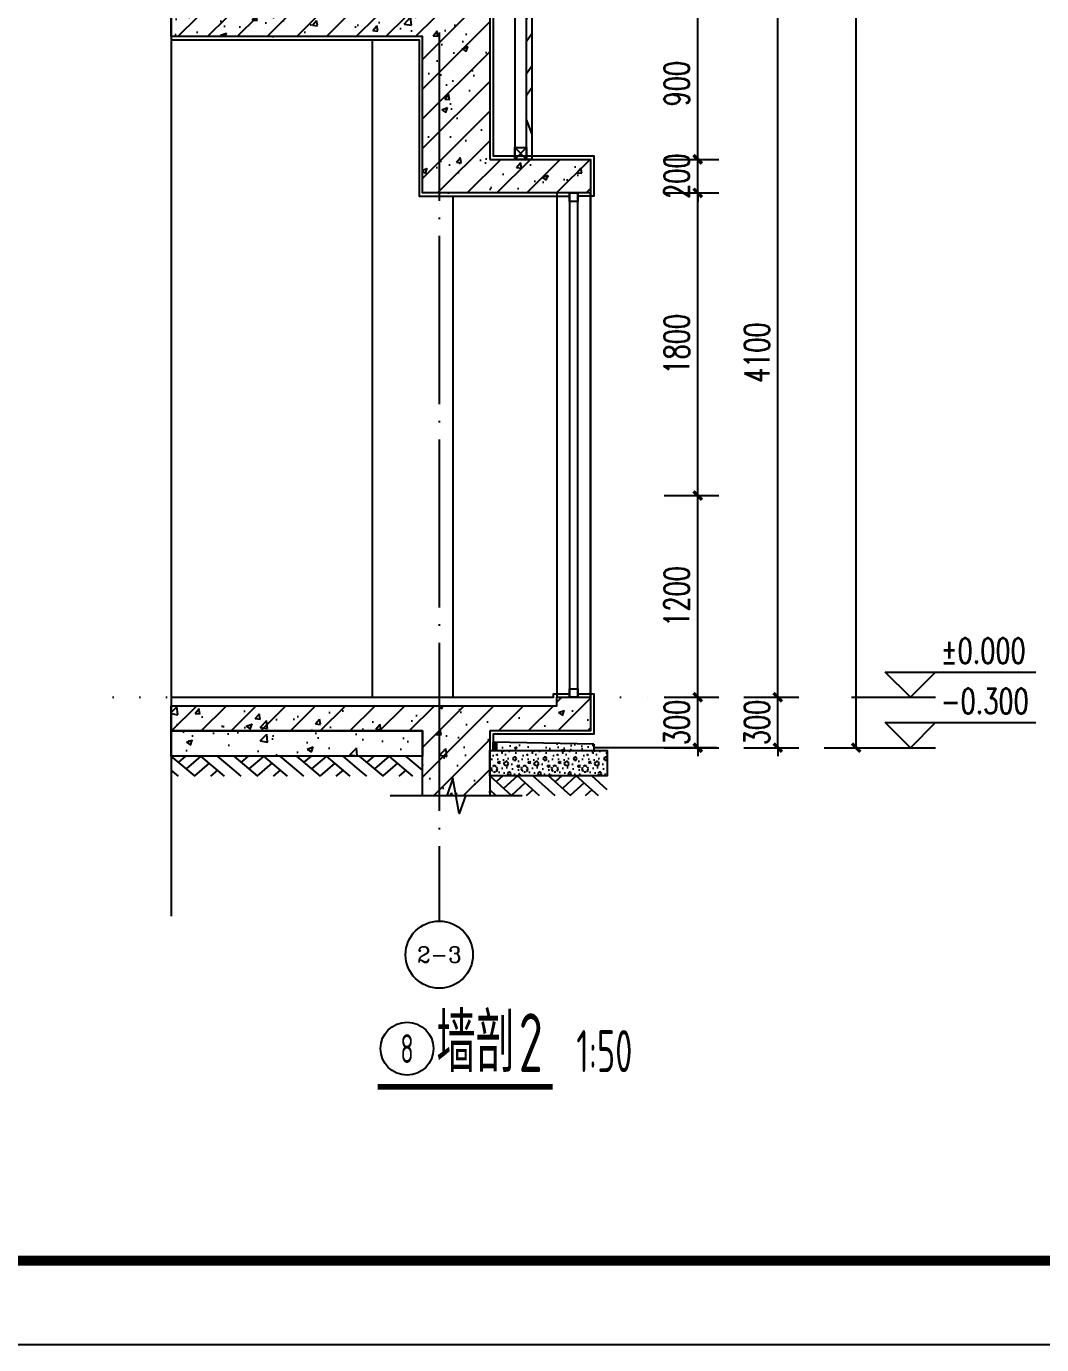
# Model space of a CAD drawing. Header units: millimetres. Extents: x -1048436 to -185795, y -983427 to 400387.
# Drawn here: x -593186 to -587146, y -739765 to -731923 of the extents above; entities that cross this region are included whole.
import ezdxf
from ezdxf.enums import TextEntityAlignment as Align

# ---------------------------------------------------------------- set-up
doc = ezdxf.new("R2010")
doc.units = ezdxf.units.MM
doc.header["$LTSCALE"] = 500
for name, pattern in [('A-FP_05$0$pln_L5$0$Col_L4$0$PHANTOM', [63.5, 31.75, -6.35, 6.35, -6.35, 6.35, -6.35]), ('DOT2', [3.175, 0, -3.175]), ('DOTE', [2.42, 2, -0.2, 0.02, -0.2])]:
    doc.linetypes.add(name, pattern=pattern)
for name, color, linetype in [('C-SHET-TTLB', 11, 'Continuous'), ('PUB_DIM', 3, 'Continuous'), ('PUB_TEXT', 7, 'Continuous'), ('建-填充', 9, 'Continuous'), ('建-墙', 254, 'Continuous'), ('建-墙-完成面', 95, 'Continuous'), ('建-墙-混凝土墙', 6, 'Continuous'), ('建-幕墙', 140, 'Continuous'), ('建-文字', 4, 'Continuous'), ('建-楼层线', 1, 'DOT2'), ('建-洁具', 55, 'Continuous'), ('建-窗', 135, 'Continuous'), ('建-符号', 13, 'Continuous'), ('建-轴线', 16, 'DOTE'), ('户型$0$建-填充', 9, 'Continuous')]:
    doc.layers.add(name, color=color, linetype=linetype)
doc.styles.add('_TCH_AXIS', font='COMPLEX', dxfattribs={"bigfont": 'GBCBIG'})
doc.styles.add('_TCH_DIM', font='SIMPLEX', dxfattribs={"bigfont": 'GBCBIG'})
doc.styles.add('_TCH_DIM_T3', font='SIMPLEX', dxfattribs={"width": 0.705882, "bigfont": 'GBCBIG'})
doc.styles.add('ECADI', font='hzs.shx', dxfattribs={"width": 0.7, "bigfont": 'hztxt.shx'})
doc.styles.add('XD2008', font='xd-hzs.shx', dxfattribs={"width": 0.7, "bigfont": 'xd-hztxt.shx'})
doc.dimstyles.new('_TCH_ARCH&&50', dxfattribs={"dimtxt": 148.75, "dimasz": 50, "dimexe": 125, "dimexo": 150, "dimgap": 50, "dimtad": 1, "dimdec": 0, "dimzin": 0, "dimdsep": 46, "dimtxsty": '_TCH_DIM_T3', "dimblk": 'ARCHTICK', "dimcen": 0.09, "dimclrt": 7, "dimazin": 2, "dimtfac": 1, "dimtdec": 0, "dimtix": 1, "dimtmove": 2, "dimatfit": 3, "dimldrblk": 'ARCHTICK', "dimfxl": 1, "dimtolj": 1, "dimtzin": 0, "dimarcsym": 0})

# ---------------------------------------------------------------- blocks, each defined once
blk = doc.blocks.new('集团图框A1')
at = {"layer": 'C-SHET-TTLB'}
blk.add_lwpolyline([(1090.85, -100.53), (1090.85, -694.53), (249.85, -694.53), (249.85, -100.53)], close=True, dxfattribs=at)
at = {"layer": 'C-SHET-TTLB', "const_width": 1.2}
blk.add_lwpolyline([(268.25, -110.53), (1080.85, -110.53), (1080.85, -684.53), (268.25, -684.53)], close=True, dxfattribs=at)
at = {"color": 2, "style": 'ECADI', "width": 0.7}
for tag, p in [('序号1', (1009.72, -381.88)), ('记要1', (1037.92, -381.9)), ('日期1', (1073.26, -381.71)), ('序号2', (1009.72, -387.77)), ('日期2', (1073.26, -387.6)), ('记要2', (1037.92, -387.79)), ('序号3', (1009.72, -393.63)), ('记要3', (1037.92, -393.65)), ('日期3', (1073.26, -393.46)), ('序号4', (1009.72, -399.51)), ('记要4', (1037.92, -399.53)), ('日期4', (1073.26, -399.35)), ('合作设计单位', (1042.53, -542.75)), ('审定人', (1041.84, -561.74)), ('审核人', (1041.84, -571.23)), ('设计总负责人', (1041.84, -580.99)), ('专业负责人', (1041.84, -591.72)), ('校对人', (1041.84, -601.96)), ('设计人', (1041.84, -611.83)), ('建设单位上', (1044.38, -619.93)), ('建设单位中', (1044.38, -623.89)), ('建设单位下', (1044.38, -627.74)), ('项目名称上', (1044.35, -632.3)), ('项目名称中', (1044.35, -636.38)), ('项目名称下', (1044.35, -640.33)), ('子项', (1043.59, -646.93)), ('图名上', (1044.47, -653.59)), ('图名中', (1044.47, -657.5)), ('图名下', (1044.47, -661.62)), ('工程编号', (1027.1, -667.58)), ('阶段', (1063.92, -667.61)), ('比例', (1025.96, -674.19)), ('专业', (1063.72, -673.97)), ('日期', (1026.1, -680.73)), ('图别、图号', (1066.05, -680.84))]:
    blk.add_attdef(tag, text='', height=3.5, dxfattribs=at).set_placement(p, align=Align.MIDDLE)
blk = doc.blocks.new('A1')
blk.add_blockref('集团图框A1', (-609654.51, -640037.88))
blk = doc.blocks.new('_ArchTick')
at = {"color": 0, "linetype": 'ByBlock', "const_width": 0.4}
blk.add_lwpolyline([(-0.5, -0.5), (0.5, 0.5)], dxfattribs=at)
blk = doc.blocks.new('*D173')
at = {"layer": 'Defpoints', "color": 0, "transparency": 16777216}
for p in [(-588590.7, -725613.6), (-588249.7, -725613.6), (-588590.7, -736213.6)]:
    blk.add_point(p, dxfattribs=at)
at = {"layer": 'PUB_DIM', "color": 0, "lineweight": -2, "transparency": 16777216}
for p, q in [((-588440.7, -725613.6), (-588124.7, -725613.6)), ((-588249.7, -736213.6), (-588249.7, -725613.6)), ((-588440.7, -736213.6), (-588124.7, -736213.6))]:
    blk.add_line(p, q, dxfattribs=at)
at = {"layer": 'PUB_DIM', "color": 0, "lineweight": -2, "transparency": 16777216, "xscale": 50, "yscale": 50, "zscale": 50}
for p, rotation in [((-588249.7, -725613.6), 90), ((-588249.7, -736213.6), 270)]:
    blk.add_blockref('_ArchTick', p, dxfattribs=dict(at, rotation=rotation))
at = {"layer": 'PUB_DIM', "color": 7, "transparency": 16777216, "insert": (-588374, -730913.6), "char_height": 148.75, "attachment_point": 5, "rotation": 90, "style": '_TCH_DIM_T3'}
blk.add_mtext('\\A1;10600', dxfattribs=at)
blk = doc.blocks.new('*D176')
at = {"layer": 'Defpoints', "color": 0, "transparency": 16777216}
for p in [(-589067.1, -731813.6), (-588715.7, -731813.6), (-589067.1, -735913.6)]:
    blk.add_point(p, dxfattribs=at)
at = {"layer": 'PUB_DIM', "color": 0, "lineweight": -2, "transparency": 16777216}
for p, q in [((-588917.1, -731813.6), (-588590.7, -731813.6)), ((-588715.7, -735913.6), (-588715.7, -731813.6)), ((-588917.1, -735913.6), (-588590.7, -735913.6))]:
    blk.add_line(p, q, dxfattribs=at)
at = {"layer": 'PUB_DIM', "color": 0, "lineweight": -2, "transparency": 16777216, "xscale": 50, "yscale": 50, "zscale": 50}
for p, rotation in [((-588715.7, -731813.6), 90), ((-588715.7, -735913.6), 270)]:
    blk.add_blockref('_ArchTick', p, dxfattribs=dict(at, rotation=rotation))
at = {"layer": 'PUB_DIM', "color": 7, "transparency": 16777216, "insert": (-588840, -733863.6), "char_height": 148.75, "attachment_point": 5, "rotation": 90, "style": '_TCH_DIM_T3'}
blk.add_mtext('\\A1;4100', dxfattribs=at)
blk = doc.blocks.new('*D177')
at = {"layer": 'Defpoints', "color": 0, "transparency": 16777216}
for p in [(-589067.1, -735913.6), (-588715.7, -735913.6), (-589067.1, -736213.6)]:
    blk.add_point(p, dxfattribs=at)
at = {"layer": 'PUB_DIM', "color": 0, "lineweight": -2, "transparency": 16777216}
for p, q in [((-588715.7, -735913.6), (-588715.7, -735863.6)), ((-588917.1, -735913.6), (-588590.7, -735913.6)), ((-588715.7, -736213.6), (-588715.7, -735913.6)), ((-588917.1, -736213.6), (-588590.7, -736213.6)), ((-588715.7, -736213.6), (-588715.7, -736263.6))]:
    blk.add_line(p, q, dxfattribs=at)
at = {"layer": 'PUB_DIM', "color": 0, "lineweight": -2, "transparency": 16777216, "xscale": 50, "yscale": 50, "zscale": 50}
for p, rotation in [((-588715.7, -735913.6), 270), ((-588715.7, -736213.6), 90)]:
    blk.add_blockref('_ArchTick', p, dxfattribs=dict(at, rotation=rotation))
at = {"layer": 'PUB_DIM', "color": 7, "transparency": 16777216, "insert": (-588840, -736063.6), "char_height": 148.75, "attachment_point": 5, "rotation": 90, "style": '_TCH_DIM_T3'}
blk.add_mtext('\\A1;300', dxfattribs=at)
blk = doc.blocks.new('*D185')
at = {"layer": 'Defpoints', "color": 0, "transparency": 16777216}
for p in [(-589542.3, -731813.6), (-589192.1, -731813.6), (-589542.3, -732713.6)]:
    blk.add_point(p, dxfattribs=at)
at = {"layer": 'PUB_DIM', "color": 0, "lineweight": -2, "transparency": 16777216}
for p, q in [((-589392.3, -731813.6), (-589067.1, -731813.6)), ((-589192.1, -732713.6), (-589192.1, -731813.6)), ((-589392.3, -732713.6), (-589067.1, -732713.6))]:
    blk.add_line(p, q, dxfattribs=at)
at = {"layer": 'PUB_DIM', "color": 0, "lineweight": -2, "transparency": 16777216, "xscale": 50, "yscale": 50, "zscale": 50}
for p, rotation in [((-589192.1, -731813.6), 90), ((-589192.1, -732713.6), 270)]:
    blk.add_blockref('_ArchTick', p, dxfattribs=dict(at, rotation=rotation))
at = {"layer": 'PUB_DIM', "color": 7, "transparency": 16777216, "insert": (-589316.5, -732263.6), "char_height": 148.75, "attachment_point": 5, "rotation": 90, "style": '_TCH_DIM_T3'}
blk.add_mtext('\\A1;900', dxfattribs=at)
blk = doc.blocks.new('*D186')
at = {"layer": 'Defpoints', "color": 0, "transparency": 16777216}
for p in [(-589542.3, -732713.6), (-589192.1, -732713.6), (-589542.3, -732913.6)]:
    blk.add_point(p, dxfattribs=at)
at = {"layer": 'PUB_DIM', "color": 0, "lineweight": -2, "transparency": 16777216}
for p, q in [((-589192.1, -732713.6), (-589192.1, -732663.6)), ((-589392.3, -732713.6), (-589067.1, -732713.6)), ((-589192.1, -732913.6), (-589192.1, -732713.6)), ((-589392.3, -732913.6), (-589067.1, -732913.6)), ((-589192.1, -732913.6), (-589192.1, -732963.6))]:
    blk.add_line(p, q, dxfattribs=at)
at = {"layer": 'PUB_DIM', "color": 0, "lineweight": -2, "transparency": 16777216, "xscale": 50, "yscale": 50, "zscale": 50}
for p, rotation in [((-589192.1, -732713.6), 270), ((-589192.1, -732913.6), 90)]:
    blk.add_blockref('_ArchTick', p, dxfattribs=dict(at, rotation=rotation))
at = {"layer": 'PUB_DIM', "color": 7, "transparency": 16777216, "insert": (-589316.5, -732813.6), "char_height": 148.75, "attachment_point": 5, "rotation": 90, "style": '_TCH_DIM_T3'}
blk.add_mtext('\\A1;200', dxfattribs=at)
blk = doc.blocks.new('*D187')
at = {"layer": 'Defpoints', "color": 0, "transparency": 16777216}
for p in [(-589542.3, -732913.6), (-589192.1, -732913.6), (-589542.3, -734713.6)]:
    blk.add_point(p, dxfattribs=at)
at = {"layer": 'PUB_DIM', "color": 0, "lineweight": -2, "transparency": 16777216}
for p, q in [((-589392.3, -732913.6), (-589067.1, -732913.6)), ((-589192.1, -734713.6), (-589192.1, -732913.6)), ((-589392.3, -734713.6), (-589067.1, -734713.6))]:
    blk.add_line(p, q, dxfattribs=at)
at = {"layer": 'PUB_DIM', "color": 0, "lineweight": -2, "transparency": 16777216, "xscale": 50, "yscale": 50, "zscale": 50}
for p, rotation in [((-589192.1, -732913.6), 90), ((-589192.1, -734713.6), 270)]:
    blk.add_blockref('_ArchTick', p, dxfattribs=dict(at, rotation=rotation))
at = {"layer": 'PUB_DIM', "color": 7, "transparency": 16777216, "insert": (-589316.5, -733813.6), "char_height": 148.75, "attachment_point": 5, "rotation": 90, "style": '_TCH_DIM_T3'}
blk.add_mtext('\\A1;1800', dxfattribs=at)
blk = doc.blocks.new('*D188')
at = {"layer": 'Defpoints', "color": 0, "transparency": 16777216}
for p in [(-589542.3, -734713.6), (-589192.1, -734713.6), (-589542.3, -735913.6)]:
    blk.add_point(p, dxfattribs=at)
at = {"layer": 'PUB_DIM', "color": 0, "lineweight": -2, "transparency": 16777216}
for p, q in [((-589392.3, -734713.6), (-589067.1, -734713.6)), ((-589192.1, -735913.6), (-589192.1, -734713.6)), ((-589392.3, -735913.6), (-589067.1, -735913.6))]:
    blk.add_line(p, q, dxfattribs=at)
at = {"layer": 'PUB_DIM', "color": 0, "lineweight": -2, "transparency": 16777216, "xscale": 50, "yscale": 50, "zscale": 50}
for p, rotation in [((-589192.1, -734713.6), 90), ((-589192.1, -735913.6), 270)]:
    blk.add_blockref('_ArchTick', p, dxfattribs=dict(at, rotation=rotation))
at = {"layer": 'PUB_DIM', "color": 7, "transparency": 16777216, "insert": (-589316.5, -735313.6), "char_height": 148.75, "attachment_point": 5, "rotation": 90, "style": '_TCH_DIM_T3'}
blk.add_mtext('\\A1;1200', dxfattribs=at)
blk = doc.blocks.new('*D189')
at = {"layer": 'Defpoints', "color": 0, "transparency": 16777216}
for p in [(-589542.3, -735913.6), (-589192.1, -735913.6), (-589542.3, -736213.6)]:
    blk.add_point(p, dxfattribs=at)
at = {"layer": 'PUB_DIM', "color": 0, "lineweight": -2, "transparency": 16777216}
for p, q in [((-589192.1, -735913.6), (-589192.1, -735863.6)), ((-589392.3, -735913.6), (-589067.1, -735913.6)), ((-589192.1, -736213.6), (-589192.1, -735913.6)), ((-589392.3, -736213.6), (-589067.1, -736213.6)), ((-589192.1, -736213.6), (-589192.1, -736263.6))]:
    blk.add_line(p, q, dxfattribs=at)
at = {"layer": 'PUB_DIM', "color": 0, "lineweight": -2, "transparency": 16777216, "xscale": 50, "yscale": 50, "zscale": 50}
for p, rotation in [((-589192.1, -735913.6), 270), ((-589192.1, -736213.6), 90)]:
    blk.add_blockref('_ArchTick', p, dxfattribs=dict(at, rotation=rotation))
at = {"layer": 'PUB_DIM', "color": 7, "transparency": 16777216, "insert": (-589316.5, -736063.6), "char_height": 148.75, "attachment_point": 5, "rotation": 90, "style": '_TCH_DIM_T3'}
blk.add_mtext('\\A1;300', dxfattribs=at)
blk = doc.blocks.new('$LinePat$素土夯实')
at = {"color": 0}
for p, q in [((0, -210), (210, 0)), ((120, -300), (420, 0)), ((420, 0), (608, -188)), ((495, -300), (795, 0)), ((615, 0), (705, -90)), ((315, -105), (502, -293)), ((210, -210), (300, -300)), ((705, -300), (795, -210))]:
    blk.add_line(p, q, dxfattribs=at)

msp = doc.modelspace()

# ---------------------------------------------------------------- hatches: boundary and pattern name
h = msp.add_hatch()
h.set_pattern_fill('混凝土', color=256, scale=50)
h.set_pattern_definition([(50, (32562.15, 8999.18), (358.63009, -31.37607), [37.5, -412.5]), (355, (32562.15, 8999.2), (-69.37567, 376.09607), [30, -330]), (100.4514, (32592.03, 8996.57), (289.25469, 344.71977), [31.8701, -350.57106]), (46.1842, (32562.15, 9099.2), (533.62052, -82.7595), [56.25, -618.75]), (96.6356, (32606.6, 9092.3), (467.33135, 487.05894), [47.80514, -525.8565]), (351.1842, (32562.15, 9099.2), (467.33097, 487.0593), [45, -495]), (21, (32612.15, 9074.18), (298.45353, -201.309445), [37.5, -412.5]), (326, (32612.15, 9074.2), (121.65767, 362.57502), [30, -330]), (71.4514, (32637.02, 9057.4), (420.11131, 161.26525), [31.8701, -350.57106]), (37.5, (32562.15, 8999.18), (6.079928, 166.446927), [0, -326, 0, -335, 0, -331.25]), (7.5, (32562.15, 8999.18), (131.53477, 197.205856), [0, -191, 0, -318.5, 0, -126.25]), (327.5, (32450.65, 8999.18), (266.911218, -11.277436), [0, -125, 0, -390, 0, -517.5]), (317.5, (32400.65, 8999.18), (291.593085, 50.05249), [0, -162.5, 0, -259, 0, -367.5])])
h.paths.add_polyline_path([(-592324.1, -736113.6), (-590829.9, -736113.6), (-590829.9, -736263.6), (-592324.1, -736263.6)])
at = {"layer": '建-填充', "linetype": 'A-FP_05$0$pln_L5$0$Col_L4$0$PHANTOM'}
h = msp.add_hatch(dxfattribs=at)
h.set_pattern_fill('木纹01', color=256, scale=200, angle=-97.24753)
h.set_pattern_definition([(262.75247, (-80.7, -5045.9), (692.6834, -894.5332), [40, -760]), (262.75247, (69.3, -4500.5), (692.6834, -894.5332), [80, -720]), (262.75247, (43.35, -5021.4), (692.6834, -894.5332), [40, -760]), (262.75247, (183.3, -4555.3), (692.6834, -894.5332), [40, -760]), (262.75247, (162.4, -5036.5), (692.6834, -894.5332), [40, -760]), (262.75247, (257.6, -4605.1), (692.6834, -894.5332), [40, -760]), (262.75247, (241.75, -5046.6), (692.6834, -894.5332), [40, -760]), (262.75247, (376.6, -4620.2), (692.6834, -894.5332), [40, -440, 40, -280]), (262.75247, (456, -4630.3), (692.6834, -894.5332), [80, -400, 40, -280]), (262.75247, (580.1, -4605.8), (692.6834, -894.5332), [40, -120, 40, -320, 40, -240]), (262.75247, (664.5, -4576.2), (692.6834, -894.5332), [40, -160, 80, -520]), (262.75247, (638.55, -5097.1), (692.6834, -894.5332), [40, -760]), (262.75247, (743.8, -4586.3), (692.6834, -894.5332), [40, -200, 40, -520]), (307.752474, (0, -4411.04), (793.60832, -100.9249), [113.1368, -1018.23405]), (307.752474, (-85.8, -5085.6), (793.60832, -100.9249), [226.27416, -905.0967]), (307.752474, (311, -5136.1), (793.60832, -100.9249), [56.568, -1074.80285]), (307.752474, (476.16, -4471.6), (793.60832, -100.9249), [169.7056, -961.66525]), (307.752474, (390.4, -5146.17), (793.60832, -100.9249), [282.8427, -848.5281]), (307.752474, (509.4, -5161.3), (793.60832, -100.9249), [169.7056, -961.66525]), (217.752474, (608.97, -5012.7), (-100.9249, -793.60832), [56.568, -1074.80285]), (217.752474, (9.4, -4654.2), (-100.9249, -793.60832), [113.1368, -1018.23405]), (217.752474, (321.8, -4734.2), (-100.9249, -793.60832), [113.1368, -1018.23405]), (217.752474, (132.8, -4952.1), (-100.9249, -793.60832), [113.1368, -1018.23405]), (217.752474, (455.3, -4952.8), (-100.9249, -793.60832), [113.1368, -1018.23405]), (217.752474, (529.6, -5002.6), (-100.9249, -793.60832), [169.7056, -961.66525]), (217.752474, (78.67, -4743.6), (-100.9249, -793.60832), [169.7056, -961.66525]), (217.752474, (103.2, -4867.7), (-100.9249, -793.60832), [169.7056, -961.66525]), (217.752474, (396.1, -4784), (-100.9249, -793.60832), [169.7056, -961.66525]), (217.752474, (425.7, -4868.4), (-100.9249, -793.60832), [169.7056, -961.66525]), (289.317525, (153.68, -4470.9), (-100.92491, -793.60832), [89.4427, -1699.41166]), (289.317525, (38.3, -5061.07), (-100.92491, -793.60832), [357.7709, -1431.0835]), (289.317525, (157.34, -5076.2), (-100.92491, -793.60832), [357.7709, -1431.0835]), (289.317525, (236.7, -5086.3), (-100.92491, -793.60832), [357.7712, -536, 178.888, -716.19518]), (289.317525, (345.65, -5180.8), (-100.92491, -793.60832), [89.4427, -1699.41166]), (289.317525, (714.25, -4501.88), (-100.92491, -793.60832), [89.4427, -1699.41166]), (289.317525, (633.5, -5136.76), (-100.92491, -793.60832), [178.88544, -1609.96894]), (236.187423, (-55.5, -4847.53), (-100.92491, -793.60832), [178.88544, -1609.96894]), (236.187423, (178.2, -4595), (-100.92491, -793.60832), [178.88544, -1609.96894]), (236.187423, (59.18, -4579.86), (-100.92491, -793.60832), [89.4427, -1699.40894]), (236.187423, (252.53, -4644.77), (-100.92491, -793.60832), [268.32816, -1520.5262]), (236.187423, (232.35, -4803.5), (-100.92491, -793.60832), [178.88544, -1609.96894]), (236.187423, (261.93, -4887.9), (-100.92491, -793.60832), [178.88544, -1609.96894]), (236.187423, (371.57, -4659.9), (-100.92491, -793.60832), [89.4427, -1699.40894]), (236.187423, (445.9, -4709.7), (-100.92491, -793.60832), [89.4427, -1699.40894]), (236.187423, (564.24, -5047.3), (-100.92491, -793.60832), [89.4427, -1699.40894]), (236.187423, (291.52, -4972.3), (-100.92491, -793.60832), [89.4427, -1699.40894]), (236.187423, (575.02, -4645.46), (-100.92491, -793.60832), [268.32816, -1520.5262]), (236.187423, (659.43, -4615.87), (-100.92491, -793.60832), [178.88544, -1609.96894]), (236.187423, (365.84, -5022.08), (-100.92491, -793.60832), [89.44, -804.96, 89.44, -805.01438]), (236.187423, (554.84, -4804.18), (-100.92491, -793.60832), [178.88544, -1609.96894]), (236.187423, (629.15, -4853.95), (-100.92491, -793.60832), [178.88544, -1609.96894]), (236.187423, (738.8, -4625.96), (-100.92491, -793.60832), [178.88544, -1609.96894]), (236.187423, (708.5, -4864.05), (-100.92491, -793.60832), [178.88544, -1609.96894])])
h.paths.add_polyline_path([(-590209.9, -730813.6), (-590179.9, -730813.6), (-590179.9, -732713.6), (-590209.9, -732713.6)])
at = {"layer": '建-填充'}
h = msp.add_hatch(dxfattribs=at)
h.set_pattern_fill('钢筋混凝土', color=256, scale=50, style=0)
h.set_pattern_definition([(45, (201140.93, -149275.7), (-88.388348, 88.388348), []), (50, (201140.93, -149275.7), (358.63009, -31.37607), [37.5, -412.5]), (355, (201140.93, -149275.7), (-69.37567, 376.09607), [30, -330]), (100.4514, (201170.8, -149278.3), (289.25469, 344.71977), [31.8701, -350.57106]), (46.1842, (201140.93, -149175.7), (533.62052, -82.7595), [56.25, -618.75]), (96.6356, (201185.4, -149182.6), (467.33135, 487.05894), [47.80514, -525.8565]), (351.1842, (201140.93, -149175.7), (467.33097, 487.0593), [45, -495]), (21, (201190.93, -149200.7), (298.45353, -201.309445), [37.5, -412.5]), (326, (201190.93, -149200.7), (121.65767, 362.57502), [30, -330]), (71.4514, (201215.8, -149217.47), (420.11131, 161.26525), [31.8701, -350.57106]), (37.5, (201140.93, -149275.7), (6.079928, 166.446927), [0, -326, 0, -335, 0, -331.25]), (7.5, (201140.93, -149275.7), (131.53477, 197.205856), [0, -191, 0, -318.5, 0, -126.25]), (327.5, (201029.43, -149275.7), (266.911218, -11.277436), [0, -125, 0, -390, 0, -517.5]), (317.5, (200979.43, -149275.7), (291.593085, 50.05249), [0, -162.5, 0, -259, 0, -367.5])])
h.paths.add_polyline_path([(-590429.9, -732713.6), (-589829.9, -732713.6), (-589829.9, -732913.6), (-590829.9, -732913.6), (-590829.9, -731983.6), (-592324.1, -731983.6), (-592324.1, -731863.6), (-590829.9, -731863.6), (-590429.9, -731863.6)])
h = msp.add_hatch(dxfattribs=at)
h.set_pattern_fill('钢筋混凝土', color=256, scale=50, style=0)
h.set_pattern_definition([(45, (-285633.49, 658812.63), (-88.388348, 88.388348), []), (50, (-285633.5, 658812.63), (358.63009, -31.37607), [37.5, -412.5]), (355, (-285633.5, 658812.63), (-69.37567, 376.09607), [30, -330]), (100.4514, (-285603.6, 658810), (289.25469, 344.71977), [31.870095, -350.57106]), (46.1842, (-285633.5, 658912.63), (533.62052, -82.75951), [56.25, -618.75]), (96.6356, (-285589, 658905.73), (467.33135, 487.05894), [47.80514, -525.8565]), (351.1842, (-285633.5, 658912.63), (467.33097, 487.0593), [45, -495]), (21, (-285583.5, 658887.63), (298.453526, -201.309445), [37.5, -412.5]), (326, (-285583.5, 658887.63), (121.65767, 362.57502), [30, -330]), (71.4514, (-285558.62, 658870.85), (420.111314, 161.26525), [31.870095, -350.57106]), (37.5, (-285633.49, 658812.63), (6.079928, 166.446927), [0, -326, 0, -335, 0, -331.25]), (7.5, (-285633.49, 658812.63), (131.534769, 197.205856), [0, -191, 0, -318.5, 0, -126.25]), (327.5, (-285744.99, 658812.63), (266.911218, -11.277436), [0, -125, 0, -390, 0, -517.5]), (317.5, (-285795, 658812.63), (291.593085, 50.05249), [0, -162.5, 0, -259, 0, -367.5])])
h.paths.add_polyline_path([(-590429.9, -736113.6), (-590429.9, -736500.7), (-590829.9, -736500.7), (-590829.9, -736113.6), (-592324.1, -736113.6), (-592324.1, -735963.6), (-590029.9, -735963.6), (-590029.9, -735913.6), (-589829.9, -735913.6), (-589829.9, -736113.6)])
h = msp.add_hatch(dxfattribs=at)
h.set_pattern_fill('加气混凝土', color=256, scale=15)
h.set_pattern_definition([(0, (-483200.25, -1079645.69), (90, 180), [0, -180]), (0, (-483305.55, -1079669.99), (90, 180), [0, -180]), (0, (-483247.05, -1079671.79), (90, 180), [0, -180]), (0, (-483183.15, -1079618.69), (90, 180), [0, -180]), (0, (-483257.85, -1079680.79), (90, 180), [0, -180]), (0, (-483165.15, -1079505.29), (90, 180), [0, -180]), (0, (-483220.05, -1079519.69), (90, 180), [0, -180]), (0, (-483191.25, -1079542.19), (90, 180), [0, -180]), (0, (-483337.95, -1079545.79), (90, 180), [0, -180]), (0, (-483249.75, -1079553.89), (90, 180), [0, -180]), (0, (-483283.95, -1079599.79), (90, 180), [0, -180]), (0, (-483282.15, -1079667.29), (90, 180), [0, -180]), (0, (-483214.65, -1079674.49), (90, 180), [0, -180]), (0, (-483165.15, -1079595.29), (90, 180), [0, -180]), (0, (-483333.45, -1079623.19), (90, 180), [0, -180]), (0, (-483318.15, -1079592.59), (90, 180), [0, -180]), (0, (-483247.95, -1079605.19), (90, 180), [0, -180]), (0, (-483273.15, -1079631.29), (90, 180), [0, -180]), (0, (-483287.55, -1079571.89), (90, 180), [0, -180]), (0, (-483265.05, -1079504.39), (90, 180), [0, -180]), (0, (-483326.25, -1079660.99), (90, 180), [0, -180]), (0, (-483227.25, -1079541.29), (90, 180), [0, -180]), (0, (-483310.95, -1079538.59), (90, 180), [0, -180]), (0, (-483325.35, -1079515.19), (90, 180), [0, -180]), (130.601294, (-483176.204, -1079561.647), (-449.99999503, 540.00000236), [7.90247, -3311.1333]), (18.434949, (-483189.06, -1079558.22), (449.9999983, 179.9999987), [8.13157, -1130.28837]), (90, (-483189.06, -1079565.93), (90, 180), [7.714285, -352.285695]), (161.565051, (-483181.347, -1079568.505), (-450.0000023, 179.9999866), [8.13157, -1130.28837]), (53.130102, (-483181.347, -1079568.505), (90, 180), [8.57143, -891.42855]), (135, (-483174.49, -1079660.22), (-90.000011, 179.999988), [7.2731, -501.84378]), (45, (-483184.775, -1079660.22), (89.999999, 179.999999), [7.2731, -501.84378]), (135, (-483179.63, -1079665.36), (-90.000011, 179.999988), [7.2731, -501.84378]), (45, (-483179.63, -1079665.36), (89.999999, 179.999999), [7.2731, -501.84378]), (116.56505, (-483261.06, -1079539.36), (-1.6e-05, 359.99999), [9.58315, -191.66295]), (180, (-483265.35, -1079530.79), (-90, 180), [10.285715, -169.714275]), (63.43495, (-483279.92, -1079539.36), (8e-07, 360), [9.58315, -191.66295]), (116.56505, (-483275.63, -1079547.93), (-1.6e-05, 359.99999), [9.58315, -191.66295]), (0, (-483275.63, -1079547.93), (90, 180), [10.285715, -169.714275]), (63.43495, (-483265.35, -1079547.93), (8e-07, 360), [9.58315, -191.66295]), (107.102728, (-483193.347, -1079600.219), (-269.99998968, 900.00000145), [11.6584, -4884.87075]), (143.972626, (-483196.775, -1079589.076), (-1709.9999783, 1259.99999857), [11.6584, -2436.606]), (180, (-483206.2, -1079582.22), (-90, 180), [11.14286, -168.85713]), (36.0273733, (-483226.775, -1079589.076), (1709.99998736, 1259.9999864), [11.6584, -2436.606]), (71.565051, (-483230.204, -1079599.362), (270.0000014, 899.9999985), [10.842095, -1127.57784]), (107.102728, (-483226.7753, -1079610.5046), (-269.99998968, 900.00000145), [11.6584, -4884.87075]), (143.972626, (-483217.347, -1079617.362), (-1709.9999783, 1259.99999857), [11.6584, -2436.606]), (0, (-483217.35, -1079617.36), (90, 180), [11.14286, -168.85713]), (36.0273733, (-483206.204, -1079617.362), (1709.99998736, 1259.9999864), [11.6584, -2436.606]), (71.565051, (-483196.775, -1079610.505), (270.0000014, 899.9999985), [10.842095, -1127.57784]), (150.255118, (-483191.632, -1079516.219), (-270.0000006, 179.9999978), [6.91051, -1444.29588]), (90, (-483197.63, -1079519.65), (90, 180), [6.85714, -353.142825]), (29.744881, (-483197.632, -1079519.647), (270.0000002, 179.9999992), [6.91051, -1444.29588]), (116.56505, (-483233.63, -1079643.93), (-1.6e-05, 359.99999), [9.58315, -191.66295]), (168.690067, (-483237.918, -1079635.362), (-810.0000006, 179.9999955), [8.74118, -1826.90565]), (41.185925, (-483253.347, -1079639.647), (2249.99998637, 1979.99998269), [9.11155, -3817.7406]), (90, (-483253.35, -1079648.22), (90, 180), [8.57143, -351.42855]), (138.814074, (-483246.49, -1079654.219), (-2249.99996, 1980.00001261), [9.11155, -3817.7406]), (16.6992442, (-483246.49, -1079654.219), (2969.99997765, 899.99999057), [8.948835, -3749.56125]), (60.945396, (-483237.918, -1079651.647), (89.99999976, 179.9999984), [8.82483, -3697.60185]), (109.983106, (-483309.061, -1079568.5046), (-450.0000017, 1259.99999667), [10.0326, -4203.65925]), (155.556045, (-483312.4896, -1079559.076), (-1170.00000446, 539.99998878), [10.3569, -4339.53945]), (24.4439547, (-483331.347, -1079559.076), (1170.00000058, 539.9999974), [10.3569, -4339.53945]), (70.0168934, (-483334.775, -1079568.5046), (450.00000136, 1259.99999687), [10.0326, -4203.65925]), (109.983106, (-483331.347, -1079577.933), (-450.0000017, 1259.99999667), [10.0326, -4203.65925]), (160.016893, (-483321.918, -1079581.362), (-450.00000026, 179.9999918), [10.0326, -2096.81325]), (19.9831065, (-483321.918, -1079581.362), (449.9999975, 179.9999997), [10.0326, -2096.81325]), (70.0168934, (-483312.49, -1079577.933), (450.00000136, 1259.99999687), [10.0326, -4203.65925]), (122.005383, (-483242.204, -1079584.79), (-90.0000121, 179.9999908), [8.08627, -1690.0302]), (18.434949, (-483254.204, -1079580.505), (449.9999983, 179.9999987), [8.13157, -1130.28837]), (90, (-483254.2, -1079588.22), (90, 180), [7.714285, -352.285695]), (161.565051, (-483246.49, -1079590.79), (-450.0000023, 179.9999866), [8.13157, -1130.28837]), (54.4623222, (-483246.49, -1079590.79), (629.9999991, 899.99999865), [7.37342, -3089.46345]), (116.56505, (-483294.49, -1079628.5), (-1.6e-05, 359.99999), [9.58315, -191.66295]), (180, (-483298.78, -1079619.93), (-90, 180), [9.42857, -170.57142]), (59.0362434, (-483313.347, -1079628.505), (90.0000003, 179.9999991), [9.99592, -2089.1466]), (120.963756, (-483308.204, -1079637.076), (-90.0000123, 179.99999173), [9.99592, -2089.1466]), (0, (-483308.2, -1079637.08), (90, 180), [9.42857, -170.57142]), (63.43495, (-483298.78, -1079637.08), (8e-07, 360), [9.58315, -191.66295])])
h.paths.add_polyline_path([(-589729.9, -736380.8), (-589729.9, -736230.8), (-589829.9, -736230.8), (-590429.9, -736230.8), (-590429.9, -736380.8)])
at = {"layer": '户型$0$建-填充'}
h = msp.add_hatch(dxfattribs=at)
h.set_pattern_fill('混凝土', color=256, scale=20)
h.set_pattern_definition([(50, (-448959.77, -1079864.2), (143.452037, -12.550427), [15, -165]), (355, (-448959.77, -1079864.2), (-27.750267, 150.438427), [12, -132]), (100.4514, (-448947.82, -1079865.25), (115.701876, 137.88791), [12.74804, -140.22842]), (46.1842, (-448959.77, -1079824.2), (213.44821, -33.1038), [22.5, -247.5]), (96.6356, (-448941.98, -1079826.96), (186.93254, 194.82357), [19.12206, -210.3426]), (351.1842, (-448959.77, -1079824.2), (186.93239, 194.82372), [18, -198]), (21, (-448939.77, -1079834.2), (119.38141, -80.52378), [15, -165]), (326, (-448939.77, -1079834.2), (48.663066, 145.03001), [12, -132]), (71.4514, (-448929.82, -1079840.91), (168.044526, 64.5061), [12.74804, -140.22842]), (37.5, (-448959.77, -1079864.203), (2.431971, 66.578771), [0, -130.4, 0, -134, 0, -132.5]), (7.5, (-448959.77, -1079864.2), (52.613907, 78.882342), [0, -76.4, 0, -127.4, 0, -50.5]), (327.5, (-449004.37, -1079864.203), (106.764487, -4.510974), [0, -50, 0, -156, 0, -207]), (317.5, (-449024.37, -1079864.2), (116.637234, 20.020996), [0, -65, 0, -103.6, 0, -147])])
h.paths.add_polyline_path([(-589829.9, -736230.8), (-589809.9, -736230.8), (-589809.9, -736193.2), (-590409.9, -736181.2), (-590409.9, -736230.8)])
h = msp.add_hatch(color=256, dxfattribs=at)
h.dxf.hatch_style = 1
h.paths.add_polyline_path([(-590389.9, -736181.6), (-590389.9, -736230.8), (-590409.9, -736230.8), (-590409.9, -736181.2)])

# ---------------------------------------------------------------- linework, layer by layer
for p, q in [((-590279.9, -730813.6), (-590279.9, -732713.6)), ((-591129.9, -732003.6), (-591129.9, -735913.6)), ((-590649.9, -732933.6), (-590649.9, -735913.6)), ((-589829.9, -732913.6), (-589829.9, -735963.6)), ((-592312.6, -735963.6), (-590629.9, -735963.6)), ((-590409.9, -736231.2), (-590409.9, -736181.2))]:
    msp.add_line(p, q)
msp.add_lwpolyline([(-590209.9, -732713.6), (-590279.9, -732713.6), (-590279.9, -732643.6), (-590209.9, -732643.6), (-590209.9, -732713.6), (-590279.9, -732643.6), (-590209.9, -732643.6), (-590279.9, -732713.6)])
msp.add_lwpolyline([(-592324.1, -736113.6), (-590829.9, -736113.6), (-590829.9, -736263.6), (-592324.1, -736263.6)], close=True)
at = {"layer": 'PUB_TEXT'}
msp.add_circle((-590921.7, -738003.7), 157.5, dxfattribs=at)
at = {"layer": '建-墙'}
msp.add_lwpolyline([(-590829.9, -736263.6), (-592324.1, -736263.6)], dxfattribs=at)
at = {"layer": '建-墙-完成面'}
for p, q in [((-589809.9, -736193.2), (-590409.9, -736181.2)), ((-589809.9, -736193.2), (-589809.9, -736231.2)), ((-589078.1, -736213.6), (-589809.9, -736213.6))]:
    msp.add_line(p, q, dxfattribs=at)
for points in [[(-590504.9, -730593.6), (-590109.9, -730593.6), (-590109.9, -730833.6), (-590409.9, -730833.6), (-590409.9, -732693.6), (-589809.9, -732693.6), (-589809.9, -732933.6), (-589904.9, -732933.6)], [(-592324.1, -732003.6), (-590849.9, -732003.6), (-590849.9, -732933.6), (-589954.9, -732933.6)], [(-592324.1, -735913.6), (-590049.9, -735913.6), (-590049.9, -735893.6), (-589954.9, -735893.6)], [(-589904.9, -735893.6), (-589809.9, -735893.6), (-589809.9, -736133.6), (-590409.9, -736133.6), (-590409.9, -736230.8)], [(-590429.9, -736230.8), (-589829.9, -736230.8), (-589729.9, -736230.8), (-589729.9, -736380.8), (-590429.9, -736380.8), (-590429.9, -736230.8)]]:
    msp.add_lwpolyline(points, dxfattribs=at)
at = {"layer": '建-墙-混凝土墙'}
for points in [[(-590429.9, -732713.6), (-589829.9, -732713.6), (-589829.9, -732913.6), (-590829.9, -732913.6), (-590829.9, -731983.6), (-592324.1, -731983.6), (-592324.1, -731863.6), (-590829.9, -731863.6), (-590429.9, -731863.6), (-590429.9, -732713.6)], [(-590429.9, -736113.6), (-590429.9, -736500.7), (-590829.9, -736500.7), (-590829.9, -736113.6), (-592324.1, -736113.6), (-592324.1, -735963.6), (-590029.9, -735963.6), (-590029.9, -735913.6), (-589829.9, -735913.6), (-589829.9, -736113.6), (-590429.9, -736113.6)]]:
    msp.add_lwpolyline(points, dxfattribs=at)
at = {"layer": '建-幕墙'}
msp.add_lwpolyline([(-590209.9, -730813.6), (-590179.9, -730813.6), (-590179.9, -732713.6), (-590209.9, -732713.6)], close=True, dxfattribs=at)
at = {"layer": '建-楼层线', "ltscale": 0.1}
msp.add_line((-592669.7, -735913.6), (-589480.3, -735913.6), dxfattribs=at)
at = {"layer": '建-洁具'}
msp.add_line((-590429.9, -736230.8), (-589829.9, -736230.8), dxfattribs=at)
at = {"layer": '建-窗', "linetype": 'Continuous'}
for p, q in [((-590029.9, -732913.6), (-590029.9, -735913.6)), ((-589954.9, -732913.6), (-589954.9, -735913.6)), ((-589904.9, -735913.6), (-589904.9, -732913.6)), ((-589829.9, -735913.6), (-589829.9, -732913.6))]:
    msp.add_line(p, q, dxfattribs=at)
for points in [[(-589954.9, -732913.6), (-589954.9, -732913.6), (-589904.9, -732913.6), (-589904.9, -732913.6), (-589904.9, -732963.6), (-589904.9, -732963.6), (-589954.9, -732963.6), (-589954.9, -732963.6)], [(-589954.9, -732913.6), (-589954.9, -732913.6), (-589904.9, -732913.6), (-589904.9, -732913.6), (-589904.9, -732963.6), (-589904.9, -732963.6), (-589954.9, -732963.6), (-589954.9, -732963.6)], [(-589954.9, -735863.6), (-589954.9, -735863.6), (-589904.9, -735863.6), (-589904.9, -735863.6), (-589904.9, -735913.6), (-589904.9, -735913.6), (-589954.9, -735913.6), (-589954.9, -735913.6)]]:
    msp.add_lwpolyline(points, close=True, dxfattribs=at)
at = {"layer": '建-符号'}
for p, q in [((-587926.9, -735913.6), (-588076.9, -735763.6)), ((-588076.9, -735763.6), (-587179.9, -735763.6)), ((-587926.9, -735913.6), (-587776.9, -735763.6)), ((-588276.9, -735913.6), (-587776.9, -735913.6)), ((-587926.9, -736213.6), (-588076.9, -736063.6)), ((-588076.9, -736063.6), (-587179.9, -736063.6)), ((-587926.9, -736213.6), (-587776.9, -736063.6)), ((-588276.9, -736213.6), (-587776.9, -736213.6)), ((-590729.9, -737042.6), (-590729.9, -737244.8))]:
    msp.add_line(p, q, dxfattribs=at)
for points in [[(-592324.1, -724786.3), (-592324.1, -730945), (-592219.1, -730983.2), (-592429.1, -731020.3), (-592324.1, -731057.5), (-592324.1, -737216.2)], [(-590237.2, -736500.7), (-590573.1, -736500.7), (-590611.4, -736605.7), (-590648.4, -736395.7), (-590685.6, -736500.7), (-591021.6, -736500.7)]]:
    msp.add_lwpolyline(points, dxfattribs=at)
at = {"layer": '建-符号', "const_width": 35}
msp.add_lwpolyline([(-591096.7, -738231.2), (-590054.7, -738231.2)], dxfattribs=at)
at = {"layer": '建-符号'}
msp.add_circle((-590729.9, -737444.8), 200, dxfattribs=at)
at = {"layer": '建-轴线'}
msp.add_line((-590729.9, -724699.5), (-590729.9, -737042.6), dxfattribs=at)
at = {"layer": '户型$0$建-填充'}
msp.add_line((-590409.9, -736181.2), (-590409.9, -736230.8), dxfattribs=at)
msp.add_lwpolyline([(-590389.9, -736181.6), (-590389.9, -736230.8), (-590409.9, -736230.8), (-590409.9, -736181.2)], close=True, dxfattribs=at)

# ---------------------------------------------------------------- block references
at = {"xscale": 50, "yscale": 50, "zscale": 50}
msp.add_blockref('A1', (29849980.9, 31296855.7), dxfattribs=at)
at = {"layer": '建-填充', "xscale": -0.4698666781115183, "yscale": 0.4, "zscale": 0.4, "rotation": 359.9999999979287}
for p in [(-591950.5, -736263.6), (-591577, -736263.6), (-591203.4, -736263.6), (-590829.9, -736263.6)]:
    msp.add_blockref('$LinePat$素土夯实', p, dxfattribs=at)
at = {"layer": '建-填充', "xscale": -0.4402515723265135, "yscale": 0.4, "zscale": 0.4}
for p in [(-590079.9, -736380.8), (-589729.9, -736380.8)]:
    msp.add_blockref('$LinePat$素土夯实', p, dxfattribs=at)

# ---------------------------------------------------------------- texts
at = {"layer": 'PUB_TEXT', "style": 'XD2008', "width": 0.7}
for s, height, p in [('墙剖', 350, (-590746.7, -738143.7)), ('2', 350, (-590256.7, -738143.7)), ('1:50', 250, (-589914.7, -738143.7))]:
    msp.add_text(s, height=height, dxfattribs=at).set_placement(p)
at = {"layer": 'PUB_TEXT', "style": 'XD2008', "width": 1.238095}
msp.add_text('8', height=171.3, dxfattribs=at).set_placement((-590961.6, -738089.3), (-590881.7, -738089.3), align=Align.FIT)
at = {"layer": '建-文字', "style": '_TCH_DIM', "width": 0.705882}
for s, p in [('%%P0.000', (-587744.9, -735711.1)), ('-0.300', (-587744.9, -736011.1))]:
    msp.add_text(s, height=148.75, dxfattribs=at).set_placement(p)
at = {"layer": '建-文字', "style": '_TCH_AXIS'}
msp.add_text('2-3', height=92.5, dxfattribs=at).set_placement((-590862, -737491.1), (-590597.7, -737491.1), align=Align.FIT)

# ---------------------------------------------------------------- dimensions: what is measured, and where the dimension line sits
at = {"layer": 'PUB_DIM'}
for p1, p2, distance, picture, middle in [((-588590.7, -736213.6), (-588590.7, -725613.6), -341, '*D173', (-588374, -730913.6)), ((-589542.3, -732713.6), (-589542.3, -731813.6), -350.2, '*D185', (-589316.5, -732263.6)), ((-589067.1, -735913.6), (-589067.1, -731813.6), -351.4, '*D176', (-588840, -733863.6)), ((-589542.3, -732913.6), (-589542.3, -732713.6), -350.2, '*D186', (-589316.5, -732813.6)), ((-589542.3, -734713.6), (-589542.3, -732913.6), -350.2, '*D187', (-589316.5, -733813.6)), ((-589542.3, -735913.6), (-589542.3, -734713.6), -350.2, '*D188', (-589316.5, -735313.6)), ((-589542.3, -736213.6), (-589542.3, -735913.6), -350.2, '*D189', (-589316.5, -736063.6)), ((-589067.1, -736213.6), (-589067.1, -735913.6), -351.4, '*D177', (-588840, -736063.6))]:
    dim = msp.add_aligned_dim(p1=p1, p2=p2, distance=distance, dimstyle='_TCH_ARCH&&50', dxfattribs=at)
    dim.commit()
    dim.dimension.update_dxf_attribs({"geometry": picture, "text_midpoint": middle})

doc.saveas('drawing.dxf')
